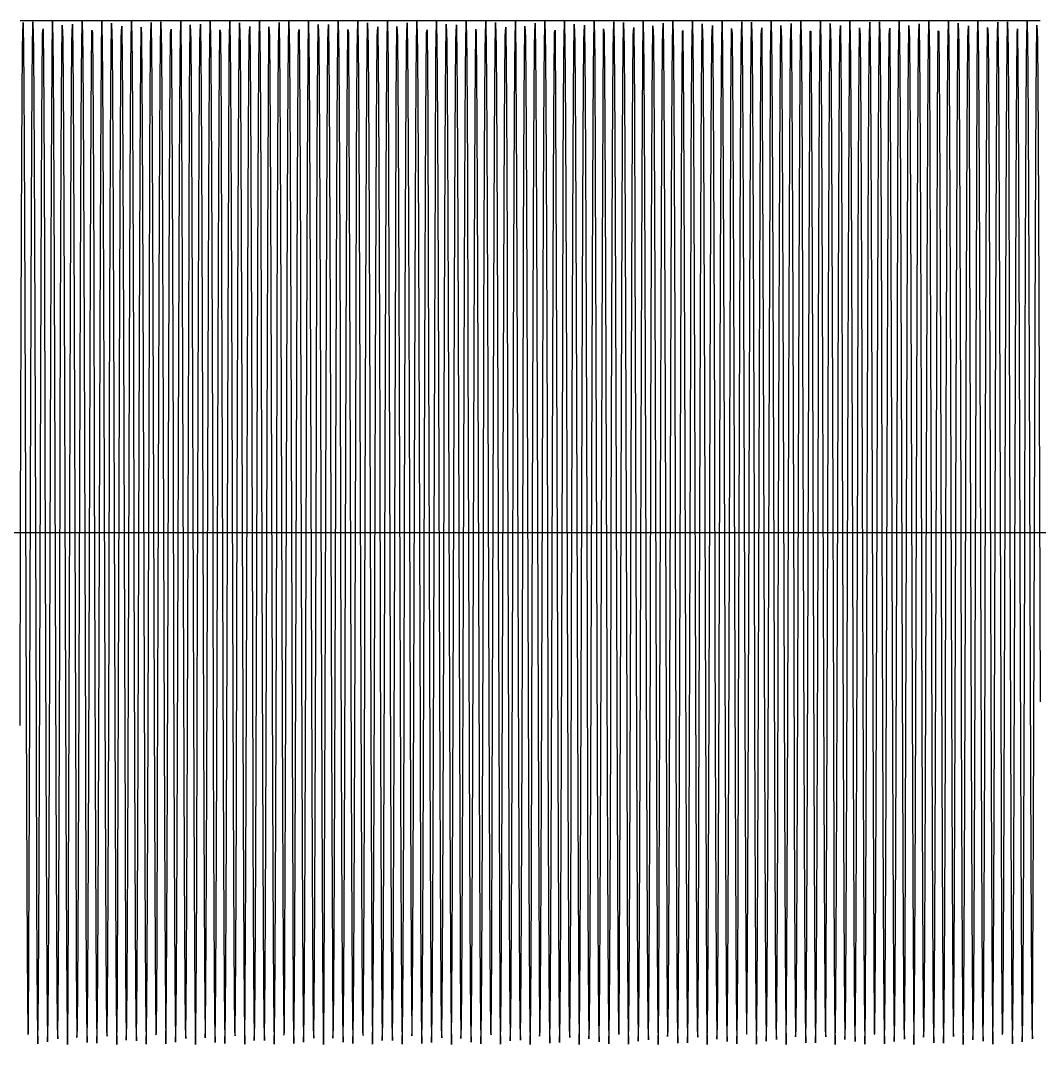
# Model space of a CAD drawing. Header units: metres. Extents: x 5 to 509, y -1 to 159.
# Drawn here: x 244.07 to 260, y 121 to 137 of the extents above; entities that cross this region are included whole.
import ezdxf

# ---------------------------------------------------------------- set-up
doc = ezdxf.new("R2010")
doc.units = ezdxf.units.M
doc.linetypes.add('DASHED', pattern=[0.6, 0.35, -0.25])
doc.layers.add('BASE', color=8, linetype='Continuous')
doc.layers.add('WAVE', color=7, linetype='Continuous')

msp = doc.modelspace()

# ---------------------------------------------------------------- linework, layer by layer
at = {"layer": 'BASE'}
msp.add_line((29, 129), (501, 129), dxfattribs=at)
at = {"layer": 'WAVE', "linetype": 'DASHED'}
msp.add_lwpolyline([(244.067, 137), (244.077, 137), (244.087, 137), (244.097, 137), (244.107, 137), (244.117, 137), (244.127, 137), (244.137, 137), (244.147, 137), (244.157, 137), (244.167, 137), (244.177, 137), (244.187, 137), (244.197, 137), (244.207, 137), (244.217, 137), (244.227, 137), (244.237, 137), (244.247, 137), (244.257, 137), (244.267, 137), (244.277, 137), (244.287, 137), (244.297, 137), (244.307, 137), (244.317, 137), (244.327, 137), (244.337, 137), (244.347, 137), (244.357, 137), (244.367, 137), (244.377, 137), (244.387, 137), (244.397, 137), (244.407, 137), (244.417, 137), (244.427, 137), (244.437, 137), (244.447, 137), (244.457, 137), (244.467, 137), (244.477, 137), (244.487, 137), (244.497, 137), (244.507, 137), (244.517, 137), (244.527, 137), (244.537, 137), (244.547, 137), (244.557, 137), (244.567, 137), (244.577, 137), (244.587, 137), (244.597, 137), (244.607, 137), (244.617, 137), (244.627, 137), (244.637, 137), (244.647, 137), (244.657, 137), (244.667, 137), (244.677, 137), (244.687, 137), (244.697, 137), (244.707, 137), (244.717, 137), (244.727, 137), (244.737, 137), (244.747, 137), (244.757, 137), (244.767, 137), (244.777, 137), (244.787, 137), (244.797, 137), (244.807, 137), (244.817, 137), (244.827, 137), (244.837, 137), (244.847, 137), (244.857, 137), (244.867, 137), (244.877, 137), (244.887, 137), (244.897, 137), (244.907, 137), (244.917, 137), (244.927, 137), (244.937, 137), (244.947, 137), (244.957, 137), (244.967, 137), (244.977, 137), (244.987, 137), (244.997, 137), (245.008, 137), (245.018, 137), (245.028, 137), (245.038, 137), (245.048, 137), (245.058, 137), (245.068, 137), (245.078, 137), (245.088, 137), (245.098, 137), (245.108, 137), (245.118, 137), (245.128, 137), (245.138, 137), (245.148, 137), (245.158, 137), (245.168, 137), (245.178, 137), (245.188, 137), (245.198, 137), (245.208, 137), (245.218, 137), (245.228, 137), (245.238, 137), (245.248, 137), (245.258, 137), (245.268, 137), (245.278, 137), (245.288, 137), (245.298, 137), (245.308, 137), (245.318, 137), (245.328, 137), (245.338, 137), (245.348, 137), (245.358, 137), (245.368, 137), (245.378, 137), (245.388, 137), (245.398, 137), (245.408, 137), (245.418, 137), (245.428, 137), (245.438, 137), (245.448, 137), (245.458, 137), (245.468, 137), (245.478, 137), (245.488, 137), (245.498, 137), (245.508, 137), (245.518, 137), (245.528, 137), (245.538, 137), (245.548, 137), (245.558, 137), (245.568, 137), (245.578, 137), (245.588, 137), (245.598, 137), (245.608, 137), (245.618, 137), (245.628, 137), (245.638, 137), (245.648, 137), (245.658, 137), (245.668, 137), (245.678, 137), (245.688, 137), (245.698, 137), (245.708, 137), (245.718, 137), (245.728, 137), (245.738, 137), (245.748, 137), (245.758, 137), (245.768, 137), (245.778, 137), (245.788, 137), (245.798, 137), (245.808, 137), (245.818, 137), (245.828, 137), (245.838, 137), (245.848, 137), (245.858, 137), (245.868, 137), (245.878, 137), (245.888, 137), (245.898, 137), (245.908, 137), (245.918, 137), (245.928, 137), (245.938, 137), (245.948, 137), (245.958, 137), (245.968, 137), (245.978, 137), (245.988, 137), (245.998, 137), (246.008, 137), (246.018, 137), (246.028, 137), (246.038, 137), (246.048, 137), (246.058, 137), (246.068, 137), (246.078, 137), (246.088, 137), (246.098, 137), (246.108, 137), (246.118, 137), (246.128, 137), (246.138, 137), (246.148, 137), (246.158, 137), (246.168, 137), (246.178, 137), (246.188, 137), (246.198, 137), (246.208, 137), (246.218, 137), (246.228, 137), (246.238, 137), (246.248, 137), (246.258, 137), (246.268, 137), (246.278, 137), (246.288, 137), (246.298, 137), (246.308, 137), (246.318, 137), (246.328, 137), (246.338, 137), (246.348, 137), (246.358, 137), (246.368, 137), (246.378, 137), (246.388, 137), (246.398, 137), (246.408, 137), (246.418, 137), (246.428, 137), (246.438, 137), (246.448, 137), (246.458, 137), (246.468, 137), (246.478, 137), (246.488, 137), (246.498, 137), (246.508, 137), (246.518, 137), (246.528, 137), (246.538, 137), (246.548, 137), (246.558, 137), (246.568, 137), (246.578, 137), (246.588, 137), (246.598, 137), (246.608, 137), (246.618, 137), (246.628, 137), (246.638, 137), (246.648, 137), (246.658, 137), (246.668, 137), (246.678, 137), (246.688, 137), (246.698, 137), (246.708, 137), (246.718, 137), (246.728, 137), (246.738, 137), (246.748, 137), (246.758, 137), (246.768, 137), (246.778, 137), (246.788, 137), (246.798, 137), (246.808, 137), (246.818, 137), (246.828, 137), (246.838, 137), (246.848, 137), (246.858, 137), (246.868, 137), (246.878, 137), (246.888, 137), (246.898, 137), (246.908, 137), (246.918, 137), (246.928, 137), (246.938, 137), (246.948, 137), (246.958, 137), (246.968, 137), (246.978, 137), (246.988, 137), (246.998, 137), (247.008, 137), (247.018, 137), (247.028, 137), (247.038, 137), (247.048, 137), (247.058, 137), (247.068, 137), (247.078, 137), (247.088, 137), (247.098, 137), (247.108, 137), (247.118, 137), (247.128, 137), (247.138, 137), (247.148, 137), (247.158, 137), (247.168, 137), (247.178, 137), (247.188, 137), (247.198, 137), (247.208, 137), (247.218, 137), (247.228, 137), (247.238, 137), (247.248, 137), (247.258, 137), (247.268, 137), (247.278, 137), (247.288, 137), (247.298, 137), (247.308, 137), (247.318, 137), (247.328, 137), (247.338, 137), (247.348, 137), (247.358, 137), (247.368, 137), (247.378, 137), (247.388, 137), (247.398, 137), (247.408, 137), (247.418, 137), (247.428, 137), (247.438, 137), (247.448, 137), (247.458, 137), (247.468, 137), (247.478, 137), (247.488, 137), (247.498, 137), (247.508, 137), (247.518, 137), (247.528, 137), (247.538, 137), (247.548, 137), (247.558, 137), (247.568, 137), (247.578, 137), (247.588, 137), (247.598, 137), (247.608, 137), (247.618, 137), (247.628, 137), (247.638, 137), (247.648, 137), (247.658, 137), (247.668, 137), (247.678, 137), (247.688, 137), (247.698, 137), (247.708, 137), (247.718, 137), (247.728, 137), (247.738, 137), (247.748, 137), (247.758, 137), (247.768, 137), (247.778, 137), (247.788, 137), (247.798, 137), (247.808, 137), (247.818, 137), (247.828, 137), (247.838, 137), (247.848, 137), (247.858, 137), (247.868, 137), (247.878, 137), (247.888, 137), (247.898, 137), (247.908, 137), (247.918, 137), (247.928, 137), (247.938, 137), (247.948, 137), (247.958, 137), (247.968, 137), (247.978, 137), (247.988, 137), (247.998, 137), (248.008, 137), (248.018, 137), (248.028, 137), (248.038, 137), (248.048, 137), (248.058, 137), (248.068, 137), (248.078, 137), (248.088, 137), (248.098, 137), (248.108, 137), (248.118, 137), (248.128, 137), (248.138, 137), (248.148, 137), (248.158, 137), (248.168, 137), (248.178, 137), (248.188, 137), (248.198, 137), (248.208, 137), (248.218, 137), (248.228, 137), (248.238, 137), (248.248, 137), (248.258, 137), (248.268, 137), (248.278, 137), (248.288, 137), (248.298, 137), (248.308, 137), (248.318, 137), (248.328, 137), (248.338, 137), (248.348, 137), (248.358, 137), (248.368, 137), (248.378, 137), (248.388, 137), (248.398, 137), (248.408, 137), (248.418, 137), (248.428, 137), (248.438, 137), (248.448, 137), (248.458, 137), (248.468, 137), (248.478, 137), (248.488, 137), (248.498, 137), (248.508, 137), (248.518, 137), (248.528, 137), (248.538, 137), (248.548, 137), (248.558, 137), (248.568, 137), (248.578, 137), (248.588, 137), (248.598, 137), (248.608, 137), (248.618, 137), (248.628, 137), (248.638, 137), (248.648, 137), (248.658, 137), (248.668, 137), (248.678, 137), (248.688, 137), (248.698, 137), (248.708, 137), (248.718, 137), (248.728, 137), (248.738, 137), (248.748, 137), (248.758, 137), (248.768, 137), (248.778, 137), (248.788, 137), (248.798, 137), (248.808, 137), (248.818, 137), (248.828, 137), (248.838, 137), (248.848, 137), (248.858, 137), (248.868, 137), (248.878, 137), (248.888, 137), (248.898, 137), (248.908, 137), (248.918, 137), (248.928, 137), (248.938, 137), (248.948, 137), (248.958, 137), (248.968, 137), (248.978, 137), (248.988, 137), (248.998, 137), (249.008, 137), (249.018, 137), (249.028, 137), (249.038, 137), (249.048, 137), (249.058, 137), (249.068, 137), (249.078, 137), (249.088, 137), (249.098, 137), (249.108, 137), (249.118, 137), (249.128, 137), (249.138, 137), (249.148, 137), (249.158, 137), (249.168, 137), (249.178, 137), (249.188, 137), (249.198, 137), (249.208, 137), (249.218, 137), (249.228, 137), (249.238, 137), (249.248, 137), (249.258, 137), (249.268, 137), (249.278, 137), (249.288, 137), (249.298, 137), (249.308, 137), (249.318, 137), (249.328, 137), (249.338, 137), (249.348, 137), (249.358, 137), (249.368, 137), (249.378, 137), (249.388, 137), (249.398, 137), (249.408, 137), (249.418, 137), (249.428, 137), (249.438, 137), (249.448, 137), (249.458, 137), (249.468, 137), (249.478, 137), (249.488, 137), (249.498, 137), (249.508, 137), (249.518, 137), (249.528, 137), (249.538, 137), (249.548, 137), (249.558, 137), (249.568, 137), (249.578, 137), (249.588, 137), (249.598, 137), (249.608, 137), (249.618, 137), (249.628, 137), (249.638, 137), (249.648, 137), (249.658, 137), (249.668, 137), (249.678, 137), (249.688, 137), (249.698, 137), (249.708, 137), (249.718, 137), (249.728, 137), (249.738, 137), (249.748, 137), (249.758, 137), (249.768, 137), (249.778, 137), (249.788, 137), (249.798, 137), (249.808, 137), (249.818, 137), (249.828, 137), (249.838, 137), (249.848, 137), (249.858, 137), (249.868, 137), (249.878, 137), (249.888, 137), (249.898, 137), (249.908, 137), (249.918, 137), (249.928, 137), (249.938, 137), (249.948, 137), (249.958, 137), (249.968, 137), (249.978, 137), (249.988, 137), (249.998, 137), (250.008, 137), (250.018, 137), (250.028, 137), (250.038, 137), (250.048, 137), (250.058, 137), (250.068, 137), (250.078, 137), (250.088, 137), (250.098, 137), (250.108, 137), (250.118, 137), (250.128, 137), (250.138, 137), (250.148, 137), (250.158, 137), (250.168, 137), (250.178, 137), (250.188, 137), (250.198, 137), (250.208, 137), (250.218, 137), (250.228, 137), (250.238, 137), (250.248, 137), (250.258, 137), (250.268, 137), (250.278, 137), (250.288, 137), (250.298, 137), (250.308, 137), (250.318, 137), (250.328, 137), (250.338, 137), (250.348, 137), (250.358, 137), (250.368, 137), (250.378, 137), (250.388, 137), (250.398, 137), (250.408, 137), (250.418, 137), (250.428, 137), (250.438, 137), (250.448, 137), (250.458, 137), (250.468, 137), (250.478, 137), (250.488, 137), (250.498, 137), (250.508, 137), (250.518, 137), (250.528, 137), (250.538, 137), (250.548, 137), (250.558, 137), (250.568, 137), (250.578, 137), (250.588, 137), (250.598, 137), (250.608, 137), (250.618, 137), (250.628, 137), (250.638, 137), (250.648, 137), (250.658, 137), (250.668, 137), (250.678, 137), (250.688, 137), (250.698, 137), (250.708, 137), (250.718, 137), (250.728, 137), (250.738, 137), (250.748, 137), (250.758, 137), (250.768, 137), (250.778, 137), (250.788, 137), (250.798, 137), (250.808, 137), (250.818, 137), (250.828, 137), (250.838, 137), (250.848, 137), (250.858, 137), (250.868, 137), (250.878, 137), (250.888, 137), (250.898, 137), (250.908, 137), (250.918, 137), (250.928, 137), (250.938, 137), (250.948, 137), (250.958, 137), (250.968, 137), (250.978, 137), (250.988, 137), (250.998, 137), (251.008, 137), (251.018, 137), (251.028, 137), (251.038, 137), (251.048, 137), (251.058, 137), (251.068, 137), (251.078, 137), (251.088, 137), (251.098, 137), (251.108, 137), (251.118, 137), (251.128, 137), (251.138, 137), (251.148, 137), (251.158, 137), (251.168, 137), (251.178, 137), (251.188, 137), (251.198, 137), (251.208, 137), (251.218, 137), (251.228, 137), (251.238, 137), (251.248, 137), (251.258, 137), (251.268, 137), (251.278, 137), (251.288, 137), (251.298, 137), (251.308, 137), (251.318, 137), (251.328, 137), (251.338, 137), (251.348, 137), (251.358, 137), (251.368, 137), (251.378, 137), (251.388, 137), (251.398, 137), (251.408, 137), (251.418, 137), (251.428, 137), (251.438, 137), (251.448, 137), (251.458, 137), (251.468, 137), (251.478, 137), (251.488, 137), (251.498, 137), (251.508, 137), (251.518, 137), (251.528, 137), (251.538, 137), (251.548, 137), (251.558, 137), (251.568, 137), (251.578, 137), (251.588, 137), (251.598, 137), (251.608, 137), (251.618, 137), (251.628, 137), (251.638, 137), (251.648, 137), (251.658, 137), (251.668, 137), (251.678, 137), (251.688, 137), (251.698, 137), (251.708, 137), (251.718, 137), (251.728, 137), (251.738, 137), (251.748, 137), (251.758, 137), (251.768, 137), (251.778, 137), (251.788, 137), (251.798, 137), (251.808, 137), (251.818, 137), (251.828, 137), (251.838, 137), (251.848, 137), (251.858, 137), (251.868, 137), (251.878, 137), (251.888, 137), (251.898, 137), (251.908, 137), (251.918, 137), (251.928, 137), (251.938, 137), (251.948, 137), (251.958, 137), (251.968, 137), (251.978, 137), (251.988, 137), (251.998, 137), (252.008, 137), (252.018, 137), (252.028, 137), (252.038, 137), (252.048, 137), (252.058, 137), (252.068, 137), (252.078, 137), (252.088, 137), (252.098, 137), (252.108, 137), (252.118, 137), (252.128, 137), (252.138, 137), (252.148, 137), (252.158, 137), (252.168, 137), (252.178, 137), (252.188, 137), (252.198, 137), (252.208, 137), (252.218, 137), (252.228, 137), (252.238, 137), (252.248, 137), (252.258, 137), (252.268, 137), (252.278, 137), (252.288, 137), (252.298, 137), (252.308, 137), (252.318, 137), (252.328, 137), (252.338, 137), (252.348, 137), (252.358, 137), (252.368, 137), (252.378, 137), (252.388, 137), (252.398, 137), (252.408, 137), (252.418, 137), (252.428, 137), (252.438, 137), (252.448, 137), (252.458, 137), (252.468, 137), (252.478, 137), (252.488, 137), (252.498, 137), (252.508, 137), (252.518, 137), (252.528, 137), (252.538, 137), (252.548, 137), (252.558, 137), (252.568, 137), (252.578, 137), (252.588, 137), (252.598, 137), (252.608, 137), (252.618, 137), (252.628, 137), (252.638, 137), (252.648, 137), (252.658, 137), (252.668, 137), (252.678, 137), (252.688, 137), (252.698, 137), (252.708, 137), (252.718, 137), (252.728, 137), (252.738, 137), (252.748, 137), (252.758, 137), (252.768, 137), (252.778, 137), (252.788, 137), (252.798, 137), (252.808, 137), (252.818, 137), (252.828, 137), (252.838, 137), (252.848, 137), (252.858, 137), (252.868, 137), (252.878, 137), (252.888, 137), (252.898, 137), (252.908, 137), (252.918, 137), (252.928, 137), (252.938, 137), (252.948, 137), (252.958, 137), (252.968, 137), (252.978, 137), (252.988, 137), (252.998, 137), (253.008, 137), (253.018, 137), (253.028, 137), (253.038, 137), (253.048, 137), (253.058, 137), (253.068, 137), (253.078, 137), (253.088, 137), (253.098, 137), (253.108, 137), (253.118, 137), (253.128, 137), (253.138, 137), (253.148, 137), (253.158, 137), (253.168, 137), (253.178, 137), (253.188, 137), (253.198, 137), (253.208, 137), (253.218, 137), (253.228, 137), (253.238, 137), (253.248, 137), (253.258, 137), (253.268, 137), (253.278, 137), (253.288, 137), (253.298, 137), (253.308, 137), (253.318, 137), (253.328, 137), (253.338, 137), (253.348, 137), (253.358, 137), (253.368, 137), (253.378, 137), (253.388, 137), (253.398, 137), (253.408, 137), (253.418, 137), (253.428, 137), (253.438, 137), (253.448, 137), (253.458, 137), (253.468, 137), (253.478, 137), (253.488, 137), (253.498, 137), (253.508, 137), (253.518, 137), (253.528, 137), (253.538, 137), (253.548, 137), (253.558, 137), (253.568, 137), (253.578, 137), (253.588, 137), (253.598, 137), (253.608, 137), (253.618, 137), (253.628, 137), (253.638, 137), (253.648, 137), (253.658, 137), (253.668, 137), (253.678, 137), (253.688, 137), (253.698, 137), (253.708, 137), (253.718, 137), (253.728, 137), (253.738, 137), (253.748, 137), (253.758, 137), (253.768, 137), (253.778, 137), (253.788, 137), (253.798, 137), (253.808, 137), (253.818, 137), (253.828, 137), (253.838, 137), (253.848, 137), (253.858, 137), (253.868, 137), (253.878, 137), (253.888, 137), (253.898, 137), (253.908, 137), (253.918, 137), (253.928, 137), (253.938, 137), (253.948, 137), (253.958, 137), (253.968, 137), (253.978, 137), (253.988, 137), (253.998, 137), (254.008, 137), (254.018, 137), (254.028, 137), (254.038, 137), (254.048, 137), (254.058, 137), (254.068, 137), (254.078, 137), (254.088, 137), (254.098, 137), (254.108, 137), (254.118, 137), (254.128, 137), (254.138, 137), (254.148, 137), (254.158, 137), (254.168, 137), (254.178, 137), (254.188, 137), (254.198, 137), (254.208, 137), (254.218, 137), (254.228, 137), (254.238, 137), (254.248, 137), (254.258, 137), (254.268, 137), (254.278, 137), (254.288, 137), (254.298, 137), (254.308, 137), (254.318, 137), (254.328, 137), (254.338, 137), (254.348, 137), (254.358, 137), (254.368, 137), (254.378, 137), (254.388, 137), (254.398, 137), (254.408, 137), (254.418, 137), (254.428, 137), (254.438, 137), (254.448, 137), (254.458, 137), (254.468, 137), (254.478, 137), (254.488, 137), (254.498, 137), (254.508, 137), (254.518, 137), (254.528, 137), (254.538, 137), (254.548, 137), (254.558, 137), (254.568, 137), (254.578, 137), (254.588, 137), (254.598, 137), (254.608, 137), (254.618, 137), (254.628, 137), (254.638, 137), (254.648, 137), (254.658, 137), (254.668, 137), (254.678, 137), (254.688, 137), (254.698, 137), (254.708, 137), (254.718, 137), (254.728, 137), (254.738, 137), (254.748, 137), (254.758, 137), (254.768, 137), (254.778, 137), (254.788, 137), (254.798, 137), (254.808, 137), (254.818, 137), (254.828, 137), (254.838, 137), (254.848, 137), (254.858, 137), (254.868, 137), (254.878, 137), (254.888, 137), (254.898, 137), (254.908, 137), (254.918, 137), (254.928, 137), (254.938, 137), (254.948, 137), (254.958, 137), (254.968, 137), (254.978, 137), (254.988, 137), (254.998, 137), (255.008, 137), (255.018, 137), (255.028, 137), (255.038, 137), (255.048, 137), (255.058, 137), (255.068, 137), (255.078, 137), (255.088, 137), (255.098, 137), (255.108, 137), (255.118, 137), (255.128, 137), (255.138, 137), (255.148, 137), (255.158, 137), (255.168, 137), (255.178, 137), (255.188, 137), (255.198, 137), (255.208, 137), (255.218, 137), (255.228, 137), (255.238, 137), (255.248, 137), (255.258, 137), (255.268, 137), (255.278, 137), (255.288, 137), (255.298, 137), (255.308, 137), (255.318, 137), (255.328, 137), (255.338, 137), (255.348, 137), (255.358, 137), (255.368, 137), (255.378, 137), (255.388, 137), (255.398, 137), (255.408, 137), (255.418, 137), (255.428, 137), (255.438, 137), (255.448, 137), (255.458, 137), (255.468, 137), (255.478, 137), (255.488, 137), (255.498, 137), (255.508, 137), (255.518, 137), (255.528, 137), (255.538, 137), (255.548, 137), (255.558, 137), (255.568, 137), (255.578, 137), (255.588, 137), (255.598, 137), (255.608, 137), (255.618, 137), (255.628, 137), (255.638, 137), (255.648, 137), (255.658, 137), (255.668, 137), (255.678, 137), (255.688, 137), (255.698, 137), (255.708, 137), (255.718, 137), (255.728, 137), (255.738, 137), (255.748, 137), (255.758, 137), (255.768, 137), (255.778, 137), (255.788, 137), (255.798, 137), (255.808, 137), (255.818, 137), (255.828, 137), (255.838, 137), (255.848, 137), (255.858, 137), (255.868, 137), (255.878, 137), (255.888, 137), (255.898, 137), (255.908, 137), (255.918, 137), (255.928, 137), (255.938, 137), (255.948, 137), (255.958, 137), (255.968, 137), (255.978, 137), (255.988, 137), (255.998, 137), (256.008, 137), (256.018, 137), (256.028, 137), (256.038, 137), (256.048, 137), (256.058, 137), (256.068, 137), (256.078, 137), (256.088, 137), (256.098, 137), (256.108, 137), (256.118, 137), (256.128, 137), (256.138, 137), (256.148, 137), (256.158, 137), (256.168, 137), (256.178, 137), (256.188, 137), (256.198, 137), (256.208, 137), (256.218, 137), (256.228, 137), (256.238, 137), (256.248, 137), (256.258, 137), (256.268, 137), (256.278, 137), (256.288, 137), (256.298, 137), (256.308, 137), (256.318, 137), (256.328, 137), (256.338, 137), (256.348, 137), (256.358, 137), (256.368, 137), (256.378, 137), (256.388, 137), (256.398, 137), (256.408, 137), (256.418, 137), (256.428, 137), (256.438, 137), (256.448, 137), (256.458, 137), (256.468, 137), (256.478, 137), (256.488, 137), (256.498, 137), (256.508, 137), (256.518, 137), (256.528, 137), (256.538, 137), (256.548, 137), (256.558, 137), (256.568, 137), (256.578, 137), (256.588, 137), (256.598, 137), (256.608, 137), (256.618, 137), (256.628, 137), (256.638, 137), (256.648, 137), (256.658, 137), (256.668, 137), (256.678, 137), (256.688, 137), (256.698, 137), (256.708, 137), (256.718, 137), (256.728, 137), (256.738, 137), (256.748, 137), (256.758, 137), (256.768, 137), (256.778, 137), (256.788, 137), (256.798, 137), (256.808, 137), (256.818, 137), (256.828, 137), (256.838, 137), (256.848, 137), (256.858, 137), (256.868, 137), (256.878, 137), (256.888, 137), (256.898, 137), (256.908, 137), (256.918, 137), (256.928, 137), (256.938, 137), (256.948, 137), (256.958, 137), (256.968, 137), (256.978, 137), (256.988, 137), (256.998, 137), (257.008, 137), (257.018, 137), (257.028, 137), (257.038, 137), (257.048, 137), (257.058, 137), (257.068, 137), (257.078, 137), (257.088, 137), (257.098, 137), (257.108, 137), (257.118, 137), (257.128, 137), (257.138, 137), (257.148, 137), (257.158, 137), (257.168, 137), (257.178, 137), (257.188, 137), (257.198, 137), (257.208, 137), (257.218, 137), (257.228, 137), (257.238, 137), (257.248, 137), (257.258, 137), (257.268, 137), (257.278, 137), (257.288, 137), (257.298, 137), (257.308, 137), (257.318, 137), (257.328, 137), (257.338, 137), (257.348, 137), (257.358, 137), (257.368, 137), (257.378, 137), (257.388, 137), (257.398, 137), (257.408, 137), (257.418, 137), (257.428, 137), (257.438, 137), (257.448, 137), (257.458, 137), (257.468, 137), (257.478, 137), (257.488, 137), (257.498, 137), (257.508, 137), (257.518, 137), (257.528, 137), (257.538, 137), (257.548, 137), (257.558, 137), (257.568, 137), (257.578, 137), (257.588, 137), (257.598, 137), (257.608, 137), (257.618, 137), (257.628, 137), (257.638, 137), (257.648, 137), (257.658, 137), (257.668, 137), (257.678, 137), (257.688, 137), (257.698, 137), (257.708, 137), (257.718, 137), (257.728, 137), (257.738, 137), (257.748, 137), (257.758, 137), (257.768, 137), (257.778, 137), (257.788, 137), (257.798, 137), (257.808, 137), (257.818, 137), (257.828, 137), (257.838, 137), (257.848, 137), (257.858, 137), (257.868, 137), (257.878, 137), (257.888, 137), (257.898, 137), (257.908, 137), (257.918, 137), (257.928, 137), (257.938, 137), (257.948, 137), (257.958, 137), (257.968, 137), (257.978, 137), (257.988, 137), (257.998, 137), (258.008, 137), (258.018, 137), (258.028, 137), (258.038, 137), (258.048, 137), (258.058, 137), (258.068, 137), (258.078, 137), (258.088, 137), (258.098, 137), (258.108, 137), (258.118, 137), (258.128, 137), (258.138, 137), (258.148, 137), (258.158, 137), (258.168, 137), (258.178, 137), (258.188, 137), (258.198, 137), (258.208, 137), (258.218, 137), (258.228, 137), (258.238, 137), (258.248, 137), (258.258, 137), (258.268, 137), (258.278, 137), (258.288, 137), (258.298, 137), (258.308, 137), (258.318, 137), (258.328, 137), (258.338, 137), (258.348, 137), (258.358, 137), (258.368, 137), (258.378, 137), (258.388, 137), (258.398, 137), (258.408, 137), (258.418, 137), (258.428, 137), (258.438, 137), (258.448, 137), (258.458, 137), (258.468, 137), (258.478, 137), (258.488, 137), (258.498, 137), (258.508, 137), (258.518, 137), (258.528, 137), (258.538, 137), (258.548, 137), (258.558, 137), (258.568, 137), (258.578, 137), (258.588, 137), (258.598, 137), (258.608, 137), (258.618, 137), (258.628, 137), (258.638, 137), (258.648, 137), (258.658, 137), (258.668, 137), (258.678, 137), (258.688, 137), (258.698, 137), (258.708, 137), (258.718, 137), (258.728, 137), (258.738, 137), (258.748, 137), (258.758, 137), (258.768, 137), (258.778, 137), (258.788, 137), (258.798, 137), (258.808, 137), (258.818, 137), (258.828, 137), (258.838, 137), (258.848, 137), (258.858, 137), (258.868, 137), (258.878, 137), (258.888, 137), (258.898, 137), (258.908, 137), (258.918, 137), (258.928, 137), (258.938, 137), (258.948, 137), (258.958, 137), (258.968, 137), (258.978, 137), (258.988, 137), (258.998, 137), (259.008, 137), (259.018, 137), (259.028, 137), (259.038, 137), (259.048, 137), (259.058, 137), (259.068, 137), (259.078, 137), (259.088, 137), (259.098, 137), (259.108, 137), (259.118, 137), (259.128, 137), (259.138, 137), (259.148, 137), (259.158, 137), (259.168, 137), (259.178, 137), (259.188, 137), (259.198, 137), (259.208, 137), (259.218, 137), (259.228, 137), (259.238, 137), (259.248, 137), (259.258, 137), (259.268, 137), (259.278, 137), (259.288, 137), (259.298, 137), (259.308, 137), (259.318, 137), (259.328, 137), (259.338, 137), (259.348, 137), (259.358, 137), (259.368, 137), (259.378, 137), (259.388, 137), (259.398, 137), (259.408, 137), (259.418, 137), (259.428, 137), (259.438, 137), (259.448, 137), (259.458, 137), (259.468, 137), (259.478, 137), (259.488, 137), (259.498, 137), (259.508, 137), (259.518, 137), (259.528, 137), (259.538, 137), (259.548, 137), (259.558, 137), (259.568, 137), (259.578, 137), (259.588, 137), (259.598, 137), (259.608, 137), (259.618, 137), (259.628, 137), (259.638, 137), (259.648, 137), (259.658, 137), (259.668, 137), (259.678, 137), (259.688, 137), (259.698, 137), (259.708, 137), (259.718, 137), (259.728, 137), (259.738, 137), (259.748, 137), (259.758, 137), (259.768, 137), (259.778, 137), (259.788, 137), (259.798, 137), (259.808, 137), (259.818, 137), (259.828, 137), (259.838, 137), (259.848, 137), (259.858, 137), (259.868, 137), (259.878, 137), (259.888, 137), (259.898, 137), (259.908, 137), (259.918, 137), (259.928, 137), (259.938, 137), (259.948, 137), (259.958, 137), (259.968, 137), (259.978, 137), (259.988, 137), (259.998, 137), (260.008, 137)], dxfattribs=at)
at = {"layer": 'WAVE'}
msp.add_lwpolyline([(244.067, 125.983), (244.077, 129.173), (244.087, 132.336), (244.097, 134.949), (244.107, 136.584), (244.117, 136.971), (244.127, 136.047), (244.137, 133.964), (244.147, 131.064), (244.157, 127.824), (244.167, 124.778), (244.177, 122.427), (244.187, 121.156), (244.197, 121.176), (244.207, 122.484), (244.217, 124.863), (244.227, 127.923), (244.237, 131.16), (244.247, 134.041), (244.257, 136.094), (244.267, 136.979), (244.277, 136.552), (244.287, 134.882), (244.297, 132.245), (244.307, 129.074), (244.317, 125.891), (244.327, 123.219), (244.337, 121.498), (244.347, 121.012), (244.357, 121.839), (244.367, 123.844), (244.377, 126.698), (244.387, 129.93), (244.397, 133.01), (244.407, 135.429), (244.417, 136.791), (244.427, 136.872), (244.437, 135.657), (244.447, 133.347), (244.457, 130.322), (244.467, 127.08), (244.477, 124.153), (244.487, 122.024), (244.497, 121.043), (244.507, 121.37), (244.517, 122.953), (244.527, 125.53), (244.537, 128.678), (244.547, 131.88), (244.557, 134.607), (244.567, 136.412), (244.577, 136.998), (244.587, 136.268), (244.597, 134.342), (244.607, 131.538), (244.617, 128.316), (244.627, 125.207), (244.637, 122.721), (244.647, 121.269), (244.657, 121.088), (244.667, 122.209), (244.677, 124.447), (244.687, 127.434), (244.697, 130.679), (244.707, 133.647), (244.717, 135.851), (244.727, 136.928), (244.737, 136.701), (244.747, 135.207), (244.757, 132.691), (244.767, 129.569), (244.777, 126.353), (244.787, 123.572), (244.797, 121.684), (244.807, 121), (244.817, 121.632), (244.827, 123.476), (244.837, 126.229), (244.847, 129.437), (244.857, 132.574), (244.867, 135.122), (244.877, 136.664), (244.887, 136.945), (244.897, 135.919), (244.907, 133.754), (244.917, 130.808), (244.927, 127.564), (244.937, 124.556), (244.947, 122.28), (244.957, 121.109), (244.967, 121.236), (244.977, 122.64), (244.987, 125.091), (244.997, 128.185), (245.008, 131.412), (245.018, 134.243), (245.028, 136.212), (245.038, 136.994), (245.048, 136.461), (245.058, 134.7), (245.068, 132.002), (245.078, 128.81), (245.088, 125.649), (245.098, 123.04), (245.108, 121.411), (245.118, 121.03), (245.128, 121.96), (245.138, 124.049), (245.148, 126.952), (245.158, 130.192), (245.168, 133.236), (245.178, 135.583), (245.188, 136.847), (245.198, 136.82), (245.208, 135.507), (245.218, 133.123), (245.228, 130.061), (245.238, 126.825), (245.248, 123.946), (245.258, 121.899), (245.268, 121.02), (245.278, 121.453), (245.288, 123.129), (245.298, 125.77), (245.308, 128.942), (245.318, 132.124), (245.328, 134.792), (245.338, 136.507), (245.348, 136.988), (245.358, 136.154), (245.368, 134.143), (245.378, 131.286), (245.388, 128.053), (245.398, 124.976), (245.408, 122.561), (245.418, 121.205), (245.428, 121.131), (245.438, 122.352), (245.448, 124.667), (245.458, 127.694), (245.468, 130.936), (245.478, 133.86), (245.488, 135.984), (245.498, 136.959), (245.508, 136.625), (245.518, 135.037), (245.528, 132.455), (245.538, 129.305), (245.548, 126.105), (245.558, 123.381), (245.568, 121.582), (245.578, 121.002), (245.588, 121.739), (245.598, 123.67), (245.608, 126.478), (245.618, 129.7), (245.628, 132.808), (245.638, 135.289), (245.648, 136.736), (245.658, 136.909), (245.668, 135.782), (245.678, 133.539), (245.688, 130.55), (245.698, 127.305), (245.708, 124.339), (245.718, 122.14), (245.728, 121.07), (245.738, 121.304), (245.748, 122.804), (245.758, 125.323), (245.768, 128.447), (245.778, 131.663), (245.788, 134.44), (245.798, 136.322), (245.808, 137), (245.818, 136.362), (245.828, 134.512), (245.838, 131.756), (245.848, 128.547), (245.858, 125.412), (245.868, 122.867), (245.878, 121.331), (245.888, 121.057), (245.898, 122.09), (245.908, 124.259), (245.918, 127.208), (245.928, 130.452), (245.938, 133.457), (245.948, 135.729), (245.958, 136.894), (245.968, 136.76), (245.978, 135.35), (245.988, 132.895), (245.998, 129.799), (246.008, 126.572), (246.018, 123.744), (246.028, 121.781), (246.038, 121.006), (246.048, 121.545), (246.058, 123.311), (246.068, 126.013), (246.078, 129.206), (246.088, 132.365), (246.098, 134.971), (246.108, 136.595), (246.118, 136.969), (246.128, 136.032), (246.138, 133.938), (246.148, 131.032), (246.158, 127.792), (246.168, 124.75), (246.178, 122.408), (246.188, 121.15), (246.198, 121.183), (246.208, 122.503), (246.218, 124.891), (246.228, 127.955), (246.238, 131.191), (246.248, 134.067), (246.258, 136.109), (246.268, 136.981), (246.278, 136.541), (246.288, 134.86), (246.298, 132.215), (246.308, 129.041), (246.318, 125.861), (246.328, 123.196), (246.338, 121.487), (246.348, 121.013), (246.358, 121.854), (246.368, 123.869), (246.378, 126.729), (246.388, 129.963), (246.398, 133.038), (246.408, 135.449), (246.418, 136.799), (246.428, 136.866), (246.438, 135.639), (246.448, 133.32), (246.458, 130.29), (246.468, 127.048), (246.478, 124.127), (246.488, 122.008), (246.498, 121.039), (246.508, 121.38), (246.518, 122.974), (246.528, 125.56), (246.538, 128.711), (246.548, 131.91), (246.558, 134.63), (246.568, 136.424), (246.578, 136.997), (246.588, 136.254), (246.598, 134.318), (246.608, 131.507), (246.618, 128.283), (246.628, 125.178), (246.638, 122.701), (246.648, 121.26), (246.658, 121.093), (246.668, 122.226), (246.678, 124.474), (246.688, 127.466), (246.698, 130.711), (246.708, 133.674), (246.718, 135.868), (246.728, 136.933), (246.738, 136.692), (246.748, 135.186), (246.758, 132.662), (246.768, 129.536), (246.778, 126.322), (246.788, 123.548), (246.798, 121.671), (246.808, 121), (246.818, 121.645), (246.828, 123.5), (246.838, 126.259), (246.848, 129.47), (246.858, 132.603), (246.868, 135.143), (246.878, 136.673), (246.888, 136.941), (246.898, 135.902), (246.908, 133.728), (246.918, 130.776), (246.928, 127.532), (246.938, 124.529), (246.948, 122.262), (246.958, 121.103), (246.968, 121.244), (246.978, 122.66), (246.988, 125.119), (246.998, 128.217), (247.008, 131.444), (247.018, 134.268), (247.028, 136.226), (247.038, 136.995), (247.048, 136.449), (247.058, 134.677), (247.068, 131.972), (247.078, 128.778), (247.088, 125.62), (247.098, 123.018), (247.108, 121.4), (247.118, 121.033), (247.128, 121.976), (247.138, 124.075), (247.148, 126.984), (247.158, 130.224), (247.168, 133.263), (247.178, 135.601), (247.188, 136.853), (247.198, 136.813), (247.208, 135.488), (247.218, 133.095), (247.228, 130.029), (247.238, 126.793), (247.248, 123.921), (247.258, 121.884), (247.268, 121.017), (247.278, 121.464), (247.288, 123.151), (247.298, 125.8), (247.308, 128.975), (247.318, 132.154), (247.328, 134.815), (247.338, 136.519), (247.348, 136.986), (247.358, 136.139), (247.368, 134.118), (247.378, 131.255), (247.388, 128.021), (247.398, 124.948), (247.408, 122.542), (247.418, 121.198), (247.428, 121.137), (247.438, 122.37), (247.448, 124.694), (247.458, 127.726), (247.468, 130.968), (247.478, 133.886), (247.488, 136), (247.498, 136.962), (247.508, 136.615), (247.518, 135.015), (247.528, 132.426), (247.538, 129.273), (247.548, 126.075), (247.558, 123.358), (247.568, 121.57), (247.578, 121.003), (247.588, 121.753), (247.598, 123.694), (247.608, 126.509), (247.618, 129.733), (247.628, 132.837), (247.638, 135.309), (247.648, 136.744), (247.658, 136.905), (247.668, 135.765), (247.678, 133.512), (247.688, 130.518), (247.698, 127.273), (247.708, 124.313), (247.718, 122.123), (247.728, 121.065), (247.738, 121.313), (247.748, 122.824), (247.758, 125.352), (247.768, 128.48), (247.778, 131.693), (247.788, 134.464), (247.798, 136.335), (247.808, 137), (247.818, 136.349), (247.828, 134.488), (247.838, 131.725), (247.848, 128.514), (247.858, 125.382), (247.868, 122.846), (247.878, 121.322), (247.888, 121.061), (247.898, 122.106), (247.908, 124.285), (247.918, 127.24), (247.928, 130.484), (247.938, 133.484), (247.948, 135.747), (247.958, 136.899), (247.968, 136.752), (247.978, 135.33), (247.988, 132.866), (247.998, 129.767), (248.008, 126.541), (248.018, 123.72), (248.028, 121.767), (248.038, 121.004), (248.048, 121.557), (248.058, 123.334), (248.068, 126.043), (248.078, 129.239), (248.088, 132.395), (248.098, 134.993), (248.108, 136.605), (248.118, 136.966), (248.128, 136.016), (248.138, 133.912), (248.148, 131.001), (248.158, 127.76), (248.168, 124.723), (248.178, 122.389), (248.188, 121.144), (248.198, 121.19), (248.208, 122.522), (248.218, 124.919), (248.228, 127.987), (248.238, 131.222), (248.248, 134.092), (248.258, 136.124), (248.268, 136.984), (248.278, 136.53), (248.288, 134.838), (248.298, 132.185), (248.308, 129.009), (248.318, 125.831), (248.328, 123.174), (248.338, 121.476), (248.348, 121.015), (248.358, 121.868), (248.368, 123.895), (248.378, 126.761), (248.388, 129.995), (248.398, 133.066), (248.408, 135.468), (248.418, 136.806), (248.428, 136.86), (248.438, 135.62), (248.448, 133.292), (248.458, 130.258), (248.468, 127.016), (248.478, 124.102), (248.488, 121.992), (248.498, 121.036), (248.508, 121.39), (248.518, 122.996), (248.528, 125.589), (248.538, 128.744), (248.548, 131.94), (248.558, 134.654), (248.568, 136.437), (248.578, 136.996), (248.588, 136.24), (248.598, 134.294), (248.608, 131.476), (248.618, 128.251), (248.628, 125.149), (248.638, 122.681), (248.648, 121.252), (248.658, 121.098), (248.668, 122.244), (248.678, 124.501), (248.688, 127.498), (248.698, 130.743), (248.708, 133.7), (248.718, 135.885), (248.728, 136.937), (248.738, 136.683), (248.748, 135.165), (248.758, 132.633), (248.768, 129.504), (248.778, 126.291), (248.788, 123.524), (248.798, 121.658), (248.808, 121), (248.818, 121.658), (248.828, 123.523), (248.838, 126.29), (248.848, 129.502), (248.858, 132.632), (248.868, 135.164), (248.878, 136.682), (248.888, 136.937), (248.898, 135.886), (248.908, 133.701), (248.918, 130.744), (248.928, 127.5), (248.938, 124.502), (248.948, 122.244), (248.958, 121.098), (248.968, 121.252), (248.978, 122.68), (248.988, 125.148), (248.998, 128.25), (249.008, 131.475), (249.018, 134.293), (249.028, 136.24), (249.038, 136.996), (249.048, 136.437), (249.058, 134.654), (249.068, 131.942), (249.078, 128.745), (249.088, 125.59), (249.098, 122.996), (249.108, 121.39), (249.118, 121.036), (249.128, 121.992), (249.138, 124.101), (249.148, 127.015), (249.158, 130.257), (249.168, 133.291), (249.178, 135.62), (249.188, 136.859), (249.198, 136.806), (249.208, 135.469), (249.218, 133.067), (249.228, 129.996), (249.238, 126.762), (249.248, 123.896), (249.258, 121.869), (249.268, 121.015), (249.278, 121.475), (249.288, 123.173), (249.298, 125.83), (249.308, 129.008), (249.318, 132.184), (249.328, 134.837), (249.338, 136.53), (249.348, 136.984), (249.358, 136.124), (249.368, 134.093), (249.378, 131.224), (249.388, 127.989), (249.398, 124.92), (249.408, 122.522), (249.418, 121.191), (249.428, 121.143), (249.438, 122.389), (249.448, 124.722), (249.458, 127.758), (249.468, 130.999), (249.478, 133.911), (249.488, 136.015), (249.498, 136.965), (249.508, 136.605), (249.518, 134.994), (249.528, 132.396), (249.538, 129.24), (249.548, 126.044), (249.558, 123.335), (249.568, 121.557), (249.578, 121.004), (249.588, 121.767), (249.598, 123.719), (249.608, 126.54), (249.618, 129.765), (249.628, 132.865), (249.638, 135.329), (249.648, 136.752), (249.658, 136.899), (249.668, 135.747), (249.678, 133.485), (249.688, 130.486), (249.698, 127.241), (249.708, 124.286), (249.718, 122.107), (249.728, 121.061), (249.738, 121.322), (249.748, 122.845), (249.758, 125.381), (249.768, 128.513), (249.778, 131.724), (249.788, 134.488), (249.798, 136.348), (249.808, 137), (249.818, 136.336), (249.828, 134.465), (249.838, 131.695), (249.848, 128.481), (249.858, 125.353), (249.868, 122.825), (249.878, 121.313), (249.888, 121.065), (249.898, 122.123), (249.908, 124.312), (249.918, 127.272), (249.928, 130.516), (249.938, 133.511), (249.948, 135.764), (249.958, 136.904), (249.968, 136.744), (249.978, 135.31), (249.988, 132.838), (249.998, 129.734), (250.008, 126.51), (250.018, 123.695), (250.028, 121.753), (250.038, 121.003), (250.048, 121.569), (250.058, 123.357), (250.068, 126.074), (250.078, 129.271), (250.088, 132.425), (250.098, 135.014), (250.108, 136.615), (250.118, 136.963), (250.128, 136), (250.138, 133.887), (250.148, 130.969), (250.158, 127.727), (250.168, 124.695), (250.178, 122.371), (250.188, 121.138), (250.198, 121.198), (250.208, 122.541), (250.218, 124.947), (250.228, 128.02), (250.238, 131.254), (250.248, 134.117), (250.258, 136.138), (250.268, 136.986), (250.278, 136.519), (250.288, 134.816), (250.298, 132.155), (250.308, 128.976), (250.318, 125.801), (250.328, 123.152), (250.338, 121.465), (250.348, 121.017), (250.358, 121.883), (250.368, 123.92), (250.378, 126.792), (250.388, 130.028), (250.398, 133.094), (250.408, 135.487), (250.418, 136.813), (250.428, 136.853), (250.438, 135.602), (250.448, 133.265), (250.458, 130.225), (250.468, 126.985), (250.478, 124.076), (250.488, 121.977), (250.498, 121.033), (250.508, 121.4), (250.518, 123.017), (250.528, 125.619), (250.538, 128.776), (250.548, 131.971), (250.558, 134.677), (250.568, 136.449), (250.578, 136.995), (250.588, 136.226), (250.598, 134.269), (250.608, 131.445), (250.618, 128.218), (250.628, 125.12), (250.638, 122.661), (250.648, 121.244), (250.658, 121.103), (250.668, 122.261), (250.678, 124.528), (250.688, 127.531), (250.698, 130.775), (250.708, 133.727), (250.718, 135.901), (250.728, 136.941), (250.738, 136.674), (250.748, 135.144), (250.758, 132.604), (250.768, 129.471), (250.778, 126.26), (250.788, 123.501), (250.798, 121.645), (250.808, 121), (250.818, 121.671), (250.828, 123.547), (250.838, 126.321), (250.848, 129.535), (250.858, 132.661), (250.868, 135.185), (250.878, 136.692), (250.888, 136.933), (250.898, 135.869), (250.908, 133.675), (250.918, 130.712), (250.928, 127.468), (250.938, 124.475), (250.948, 122.227), (250.958, 121.093), (250.968, 121.26), (250.978, 122.7), (250.988, 125.177), (250.998, 128.282), (251.008, 131.506), (251.018, 134.317), (251.028, 136.254), (251.038, 136.997), (251.048, 136.425), (251.058, 134.631), (251.068, 131.911), (251.078, 128.712), (251.088, 125.561), (251.098, 122.975), (251.108, 121.38), (251.118, 121.039), (251.128, 122.008), (251.138, 124.126), (251.148, 127.047), (251.158, 130.289), (251.168, 133.319), (251.178, 135.638), (251.188, 136.865), (251.198, 136.799), (251.208, 135.449), (251.218, 133.039), (251.228, 129.964), (251.238, 126.731), (251.248, 123.87), (251.258, 121.854), (251.268, 121.013), (251.278, 121.487), (251.288, 123.196), (251.298, 125.86), (251.308, 129.04), (251.318, 132.214), (251.328, 134.859), (251.338, 136.541), (251.348, 136.982), (251.358, 136.109), (251.368, 134.068), (251.378, 131.192), (251.388, 127.956), (251.398, 124.892), (251.408, 122.503), (251.418, 121.184), (251.428, 121.15), (251.438, 122.407), (251.448, 124.749), (251.458, 127.791), (251.468, 131.031), (251.478, 133.937), (251.488, 136.031), (251.498, 136.968), (251.508, 136.595), (251.518, 134.972), (251.528, 132.367), (251.538, 129.207), (251.548, 126.014), (251.558, 123.312), (251.568, 121.546), (251.578, 121.005), (251.588, 121.781), (251.598, 123.743), (251.608, 126.571), (251.618, 129.798), (251.628, 132.894), (251.638, 135.349), (251.648, 136.76), (251.658, 136.894), (251.668, 135.73), (251.678, 133.458), (251.688, 130.453), (251.698, 127.209), (251.708, 124.26), (251.718, 122.09), (251.728, 121.057), (251.738, 121.331), (251.748, 122.866), (251.758, 125.411), (251.768, 128.545), (251.778, 131.755), (251.788, 134.511), (251.798, 136.361), (251.808, 137), (251.818, 136.323), (251.828, 134.441), (251.838, 131.664), (251.848, 128.449), (251.858, 125.324), (251.868, 122.805), (251.878, 121.304), (251.888, 121.069), (251.898, 122.14), (251.908, 124.338), (251.918, 127.304), (251.928, 130.548), (251.938, 133.538), (251.948, 135.782), (251.958, 136.909), (251.968, 136.736), (251.978, 135.29), (251.988, 132.809), (251.998, 129.702), (252.008, 126.479), (252.018, 123.671), (252.028, 121.739), (252.038, 121.002), (252.048, 121.581), (252.058, 123.38), (252.068, 126.104), (252.078, 129.304), (252.088, 132.454), (252.098, 135.036), (252.108, 136.625), (252.118, 136.959), (252.128, 135.984), (252.138, 133.861), (252.148, 130.937), (252.158, 127.695), (252.168, 124.668), (252.178, 122.353), (252.188, 121.132), (252.198, 121.205), (252.208, 122.56), (252.218, 124.975), (252.228, 128.052), (252.238, 131.285), (252.248, 134.142), (252.258, 136.153), (252.268, 136.988), (252.278, 136.508), (252.288, 134.793), (252.298, 132.125), (252.308, 128.943), (252.318, 125.771), (252.328, 123.129), (252.338, 121.454), (252.348, 121.02), (252.358, 121.898), (252.368, 123.945), (252.378, 126.824), (252.388, 130.06), (252.398, 133.122), (252.408, 135.506), (252.418, 136.82), (252.428, 136.847), (252.438, 135.583), (252.448, 133.237), (252.458, 130.193), (252.468, 126.953), (252.478, 124.05), (252.488, 121.961), (252.498, 121.03), (252.508, 121.41), (252.518, 123.039), (252.528, 125.648), (252.538, 128.809), (252.548, 132.001), (252.558, 134.7), (252.568, 136.46), (252.578, 136.994), (252.588, 136.212), (252.598, 134.244), (252.608, 131.414), (252.618, 128.186), (252.628, 125.092), (252.638, 122.641), (252.648, 121.236), (252.658, 121.108), (252.668, 122.279), (252.678, 124.555), (252.688, 127.563), (252.698, 130.806), (252.708, 133.753), (252.718, 135.918), (252.728, 136.945), (252.738, 136.664), (252.748, 135.123), (252.758, 132.575), (252.768, 129.438), (252.778, 126.23), (252.788, 123.477), (252.798, 121.633), (252.808, 121), (252.818, 121.684), (252.828, 123.571), (252.838, 126.352), (252.848, 129.568), (252.858, 132.69), (252.868, 135.206), (252.878, 136.7), (252.888, 136.928), (252.898, 135.852), (252.908, 133.648), (252.918, 130.68), (252.928, 127.436), (252.938, 124.448), (252.948, 122.21), (252.958, 121.088), (252.968, 121.268), (252.978, 122.72), (252.988, 125.205), (252.998, 128.315), (253.008, 131.537), (253.018, 134.341), (253.028, 136.267), (253.038, 136.998), (253.048, 136.413), (253.058, 134.608), (253.068, 131.881), (253.078, 128.68), (253.088, 125.531), (253.098, 122.953), (253.108, 121.37), (253.118, 121.042), (253.128, 122.024), (253.138, 124.152), (253.148, 127.079), (253.158, 130.321), (253.168, 133.346), (253.178, 135.656), (253.188, 136.871), (253.198, 136.792), (253.208, 135.43), (253.218, 133.011), (253.228, 129.932), (253.238, 126.699), (253.248, 123.845), (253.258, 121.84), (253.268, 121.012), (253.278, 121.498), (253.288, 123.218), (253.298, 125.89), (253.308, 129.073), (253.318, 132.244), (253.328, 134.882), (253.338, 136.552), (253.348, 136.979), (253.358, 136.094), (253.368, 134.042), (253.378, 131.161), (253.388, 127.924), (253.398, 124.864), (253.408, 122.484), (253.418, 121.177), (253.428, 121.156), (253.438, 122.426), (253.448, 124.777), (253.458, 127.823), (253.468, 131.063), (253.478, 133.963), (253.488, 136.047), (253.498, 136.971), (253.508, 136.585), (253.518, 134.95), (253.528, 132.337), (253.538, 129.175), (253.548, 125.984), (253.558, 123.289), (253.568, 121.534), (253.578, 121.007), (253.588, 121.795), (253.598, 123.768), (253.608, 126.602), (253.618, 129.83), (253.628, 132.922), (253.638, 135.369), (253.648, 136.768), (253.658, 136.889), (253.668, 135.712), (253.678, 133.431), (253.688, 130.421), (253.698, 127.178), (253.708, 124.234), (253.718, 122.074), (253.728, 121.053), (253.738, 121.34), (253.748, 122.887), (253.758, 125.44), (253.768, 128.578), (253.778, 131.786), (253.788, 134.535), (253.798, 136.374), (253.808, 137), (253.818, 136.309), (253.828, 134.417), (253.838, 131.633), (253.848, 128.416), (253.858, 125.295), (253.868, 122.784), (253.878, 121.295), (253.888, 121.074), (253.898, 122.156), (253.908, 124.365), (253.918, 127.336), (253.928, 130.581), (253.938, 133.565), (253.948, 135.799), (253.958, 136.914), (253.968, 136.727), (253.978, 135.27), (253.988, 132.78), (253.998, 129.669), (254.008, 126.448), (254.018, 123.646), (254.028, 121.726), (254.038, 121.002), (254.048, 121.593), (254.058, 123.404), (254.068, 126.134), (254.078, 129.337), (254.088, 132.484), (254.098, 135.057), (254.108, 136.635), (254.118, 136.956), (254.128, 135.968), (254.138, 133.835), (254.148, 130.906), (254.158, 127.663), (254.168, 124.64), (254.178, 122.335), (254.188, 121.126), (254.198, 121.212), (254.208, 122.58), (254.218, 125.003), (254.228, 128.085), (254.238, 131.316), (254.248, 134.167), (254.258, 136.168), (254.268, 136.989), (254.278, 136.497), (254.288, 134.771), (254.298, 132.095), (254.308, 128.911), (254.318, 125.741), (254.328, 123.107), (254.338, 121.443), (254.348, 121.022), (254.358, 121.913), (254.368, 123.97), (254.378, 126.855), (254.388, 130.092), (254.398, 133.15), (254.408, 135.525), (254.418, 136.827), (254.428, 136.841), (254.438, 135.565), (254.448, 133.209), (254.458, 130.161), (254.468, 126.922), (254.478, 124.024), (254.488, 121.946), (254.498, 121.027), (254.508, 121.421), (254.518, 123.061), (254.528, 125.678), (254.538, 128.842), (254.548, 132.031), (254.558, 134.722), (254.568, 136.472), (254.578, 136.993), (254.588, 136.198), (254.598, 134.22), (254.608, 131.382), (254.618, 128.153), (254.628, 125.063), (254.638, 122.621), (254.648, 121.228), (254.658, 121.114), (254.668, 122.297), (254.678, 124.582), (254.688, 127.595), (254.698, 130.838), (254.708, 133.779), (254.718, 135.934), (254.728, 136.948), (254.738, 136.655), (254.748, 135.102), (254.758, 132.546), (254.768, 129.406), (254.778, 126.199), (254.788, 123.453), (254.798, 121.62), (254.808, 121.001), (254.818, 121.697), (254.828, 123.595), (254.838, 126.382), (254.848, 129.6), (254.858, 132.719), (254.868, 135.226), (254.878, 136.709), (254.888, 136.924), (254.898, 135.835), (254.908, 133.622), (254.918, 130.648), (254.928, 127.403), (254.938, 124.421), (254.948, 122.192), (254.958, 121.083), (254.968, 121.277), (254.978, 122.741), (254.988, 125.234), (254.998, 128.347), (255.008, 131.568), (255.018, 134.366), (255.028, 136.281), (255.038, 136.999), (255.048, 136.4), (255.058, 134.585), (255.068, 131.85), (255.078, 128.647), (255.088, 125.502), (255.098, 122.932), (255.108, 121.361), (255.118, 121.046), (255.128, 122.04), (255.138, 124.178), (255.148, 127.11), (255.158, 130.353), (255.168, 133.373), (255.178, 135.674), (255.188, 136.877), (255.198, 136.784), (255.208, 135.411), (255.218, 132.982), (255.228, 129.899), (255.238, 126.668), (255.248, 123.82), (255.258, 121.825), (255.268, 121.01), (255.278, 121.509), (255.288, 123.241), (255.298, 125.92), (255.308, 129.106), (255.318, 132.274), (255.328, 134.904), (255.338, 136.562), (255.348, 136.977), (255.358, 136.079), (255.368, 134.017), (255.378, 131.129), (255.388, 127.891), (255.398, 124.836), (255.408, 122.465), (255.418, 121.17), (255.428, 121.163), (255.438, 122.444), (255.448, 124.805), (255.458, 127.855), (255.468, 131.094), (255.478, 133.988), (255.488, 136.062), (255.498, 136.974), (255.508, 136.574), (255.518, 134.928), (255.528, 132.307), (255.538, 129.142), (255.548, 125.953), (255.558, 123.266), (255.568, 121.522), (255.578, 121.008), (255.588, 121.809), (255.598, 123.793), (255.608, 126.633), (255.618, 129.863), (255.628, 132.951), (255.638, 135.389), (255.648, 136.776), (255.658, 136.883), (255.668, 135.694), (255.678, 133.404), (255.688, 130.389), (255.698, 127.146), (255.708, 124.207), (255.718, 122.058), (255.728, 121.05), (255.738, 121.35), (255.748, 122.908), (255.758, 125.469), (255.768, 128.611), (255.778, 131.816), (255.788, 134.558), (255.798, 136.386), (255.808, 136.999), (255.818, 136.296), (255.828, 134.393), (255.838, 131.602), (255.848, 128.384), (255.858, 125.266), (255.868, 122.763), (255.878, 121.286), (255.888, 121.078), (255.898, 122.173), (255.908, 124.392), (255.918, 127.368), (255.928, 130.613), (255.938, 133.592), (255.948, 135.816), (255.958, 136.919), (255.968, 136.719), (255.978, 135.249), (255.988, 132.751), (255.998, 129.636), (256.008, 126.417), (256.018, 123.622), (256.028, 121.712), (256.038, 121.001), (256.048, 121.606), (256.058, 123.427), (256.068, 126.165), (256.078, 129.369), (256.088, 132.513), (256.098, 135.079), (256.108, 136.644), (256.118, 136.952), (256.128, 135.952), (256.138, 133.809), (256.148, 130.874), (256.158, 127.631), (256.168, 124.613), (256.178, 122.317), (256.188, 121.12), (256.198, 121.22), (256.208, 122.599), (256.218, 125.032), (256.228, 128.117), (256.238, 131.348), (256.248, 134.192), (256.258, 136.182), (256.268, 136.991), (256.278, 136.485), (256.288, 134.748), (256.298, 132.065), (256.308, 128.878), (256.318, 125.711), (256.328, 123.085), (256.338, 121.432), (256.348, 121.024), (256.358, 121.928), (256.368, 123.996), (256.378, 126.886), (256.388, 130.125), (256.398, 133.178), (256.408, 135.544), (256.418, 136.833), (256.428, 136.834), (256.438, 135.546), (256.448, 133.181), (256.458, 130.129), (256.468, 126.89), (256.478, 123.999), (256.488, 121.93), (256.498, 121.025), (256.508, 121.431), (256.518, 123.083), (256.528, 125.708), (256.538, 128.874), (256.548, 132.062), (256.558, 134.745), (256.568, 136.484), (256.578, 136.991), (256.588, 136.184), (256.598, 134.195), (256.608, 131.351), (256.618, 128.121), (256.628, 125.035), (256.638, 122.602), (256.648, 121.221), (256.658, 121.119), (256.668, 122.315), (256.678, 124.61), (256.688, 127.627), (256.698, 130.87), (256.708, 133.806), (256.718, 135.951), (256.728, 136.952), (256.738, 136.645), (256.748, 135.081), (256.758, 132.516), (256.768, 129.373), (256.778, 126.169), (256.788, 123.43), (256.798, 121.607), (256.808, 121.001), (256.818, 121.711), (256.828, 123.619), (256.838, 126.413), (256.848, 129.633), (256.858, 132.748), (256.868, 135.247), (256.878, 136.718), (256.888, 136.919), (256.898, 135.818), (256.908, 133.595), (256.918, 130.616), (256.928, 127.371), (256.938, 124.395), (256.948, 122.175), (256.958, 121.079), (256.968, 121.285), (256.978, 122.761), (256.988, 125.263), (256.998, 128.38), (257.008, 131.599), (257.018, 134.39), (257.028, 136.295), (257.038, 136.999), (257.048, 136.388), (257.058, 134.561), (257.068, 131.82), (257.078, 128.614), (257.088, 125.472), (257.098, 122.911), (257.108, 121.351), (257.118, 121.049), (257.128, 122.056), (257.138, 124.204), (257.148, 127.142), (257.158, 130.385), (257.168, 133.401), (257.178, 135.692), (257.188, 136.883), (257.198, 136.776), (257.208, 135.391), (257.218, 132.954), (257.228, 129.867), (257.238, 126.637), (257.248, 123.796), (257.258, 121.811), (257.268, 121.008), (257.278, 121.521), (257.288, 123.264), (257.298, 125.95), (257.308, 129.138), (257.318, 132.304), (257.328, 134.926), (257.338, 136.573), (257.348, 136.974), (257.358, 136.064), (257.368, 133.991), (257.378, 131.098), (257.388, 127.859), (257.398, 124.808), (257.408, 122.447), (257.418, 121.163), (257.428, 121.169), (257.438, 122.463), (257.448, 124.833), (257.458, 127.888), (257.468, 131.126), (257.478, 134.014), (257.488, 136.077), (257.498, 136.977), (257.508, 136.564), (257.518, 134.906), (257.528, 132.277), (257.538, 129.109), (257.548, 125.923), (257.558, 123.243), (257.568, 121.511), (257.578, 121.01), (257.588, 121.823), (257.598, 123.818), (257.608, 126.664), (257.618, 129.895), (257.628, 132.979), (257.638, 135.408), (257.648, 136.783), (257.658, 136.878), (257.668, 135.676), (257.678, 133.377), (257.688, 130.357), (257.698, 127.114), (257.708, 124.181), (257.718, 122.041), (257.728, 121.046), (257.738, 121.359), (257.748, 122.93), (257.758, 125.498), (257.768, 128.643), (257.778, 131.847), (257.788, 134.582), (257.798, 136.399), (257.808, 136.999), (257.818, 136.283), (257.828, 134.368), (257.838, 131.571), (257.848, 128.351), (257.858, 125.238), (257.868, 122.743), (257.878, 121.278), (257.888, 121.083), (257.898, 122.191), (257.908, 124.418), (257.918, 127.4), (257.928, 130.645), (257.938, 133.619), (257.948, 135.833), (257.958, 136.923), (257.968, 136.71), (257.978, 135.229), (257.988, 132.722), (257.998, 129.604), (258.008, 126.386), (258.018, 123.598), (258.028, 121.699), (258.038, 121.001), (258.048, 121.618), (258.058, 123.451), (258.068, 126.196), (258.078, 129.402), (258.088, 132.542), (258.098, 135.1), (258.108, 136.654), (258.118, 136.949), (258.128, 135.936), (258.138, 133.782), (258.148, 130.842), (258.158, 127.599), (258.168, 124.586), (258.178, 122.299), (258.188, 121.115), (258.198, 121.227), (258.208, 122.619), (258.218, 125.06), (258.228, 128.15), (258.238, 131.379), (258.248, 134.217), (258.258, 136.197), (258.268, 136.992), (258.278, 136.473), (258.288, 134.725), (258.298, 132.035), (258.308, 128.845), (258.318, 125.681), (258.328, 123.063), (258.338, 121.422), (258.348, 121.027), (258.358, 121.944), (258.368, 124.021), (258.378, 126.918), (258.388, 130.157), (258.398, 133.206), (258.408, 135.563), (258.418, 136.84), (258.428, 136.827), (258.438, 135.527), (258.448, 133.153), (258.458, 130.096), (258.468, 126.859), (258.478, 123.973), (258.488, 121.915), (258.498, 121.022), (258.508, 121.442), (258.518, 123.105), (258.528, 125.738), (258.538, 128.907), (258.548, 132.092), (258.558, 134.768), (258.568, 136.495), (258.578, 136.989), (258.588, 136.169), (258.598, 134.17), (258.608, 131.32), (258.618, 128.088), (258.628, 125.007), (258.638, 122.582), (258.648, 121.213), (258.658, 121.125), (258.668, 122.333), (258.678, 124.637), (258.688, 127.659), (258.698, 130.902), (258.708, 133.832), (258.718, 135.967), (258.728, 136.956), (258.738, 136.636), (258.748, 135.06), (258.758, 132.487), (258.768, 129.34), (258.778, 126.138), (258.788, 123.406), (258.798, 121.595), (258.808, 121.002), (258.818, 121.724), (258.828, 123.644), (258.838, 126.444), (258.848, 129.665), (258.858, 132.777), (258.868, 135.267), (258.878, 136.726), (258.888, 136.915), (258.898, 135.801), (258.908, 133.568), (258.918, 130.584), (258.928, 127.339), (258.938, 124.368), (258.948, 122.158), (258.958, 121.074), (258.968, 121.294), (258.978, 122.782), (258.988, 125.292), (258.998, 128.412), (259.008, 131.629), (259.018, 134.414), (259.028, 136.308), (259.038, 137), (259.048, 136.375), (259.058, 134.538), (259.068, 131.789), (259.078, 128.582), (259.088, 125.443), (259.098, 122.89), (259.108, 121.341), (259.118, 121.053), (259.128, 122.072), (259.138, 124.231), (259.148, 127.174), (259.158, 130.418), (259.168, 133.428), (259.178, 135.71), (259.188, 136.888), (259.198, 136.769), (259.208, 135.371), (259.218, 132.926), (259.228, 129.834), (259.238, 126.606), (259.248, 123.771), (259.258, 121.796), (259.268, 121.007), (259.278, 121.532), (259.288, 123.286), (259.298, 125.98), (259.308, 129.171), (259.318, 132.333), (259.328, 134.948), (259.338, 136.583), (259.348, 136.972), (259.358, 136.048), (259.368, 133.966), (259.378, 131.066), (259.388, 127.827), (259.398, 124.78), (259.408, 122.428), (259.418, 121.157), (259.428, 121.176), (259.438, 122.482), (259.448, 124.861), (259.458, 127.92), (259.468, 131.157), (259.478, 134.039), (259.488, 136.093), (259.498, 136.979), (259.508, 136.553), (259.518, 134.884), (259.528, 132.248), (259.538, 129.077), (259.548, 125.893), (259.558, 123.221), (259.568, 121.499), (259.578, 121.011), (259.588, 121.838), (259.598, 123.843), (259.608, 126.696), (259.618, 129.928), (259.628, 133.007), (259.638, 135.428), (259.648, 136.791), (259.658, 136.872), (259.668, 135.658), (259.678, 133.349), (259.688, 130.325), (259.698, 127.082), (259.708, 124.155), (259.718, 122.025), (259.728, 121.043), (259.738, 121.369), (259.748, 122.951), (259.758, 125.528), (259.768, 128.676), (259.778, 131.877), (259.788, 134.605), (259.798, 136.411), (259.808, 136.998), (259.818, 136.269), (259.828, 134.344), (259.838, 131.54), (259.848, 128.318), (259.858, 125.209), (259.868, 122.723), (259.878, 121.269), (259.888, 121.088), (259.898, 122.208), (259.908, 124.445), (259.918, 127.432), (259.928, 130.676), (259.938, 133.645), (259.948, 135.85), (259.958, 136.928), (259.968, 136.701), (259.978, 135.208), (259.988, 132.694), (259.998, 129.571), (260.008, 126.355)], dxfattribs=at)

doc.saveas('drawing.dxf')
